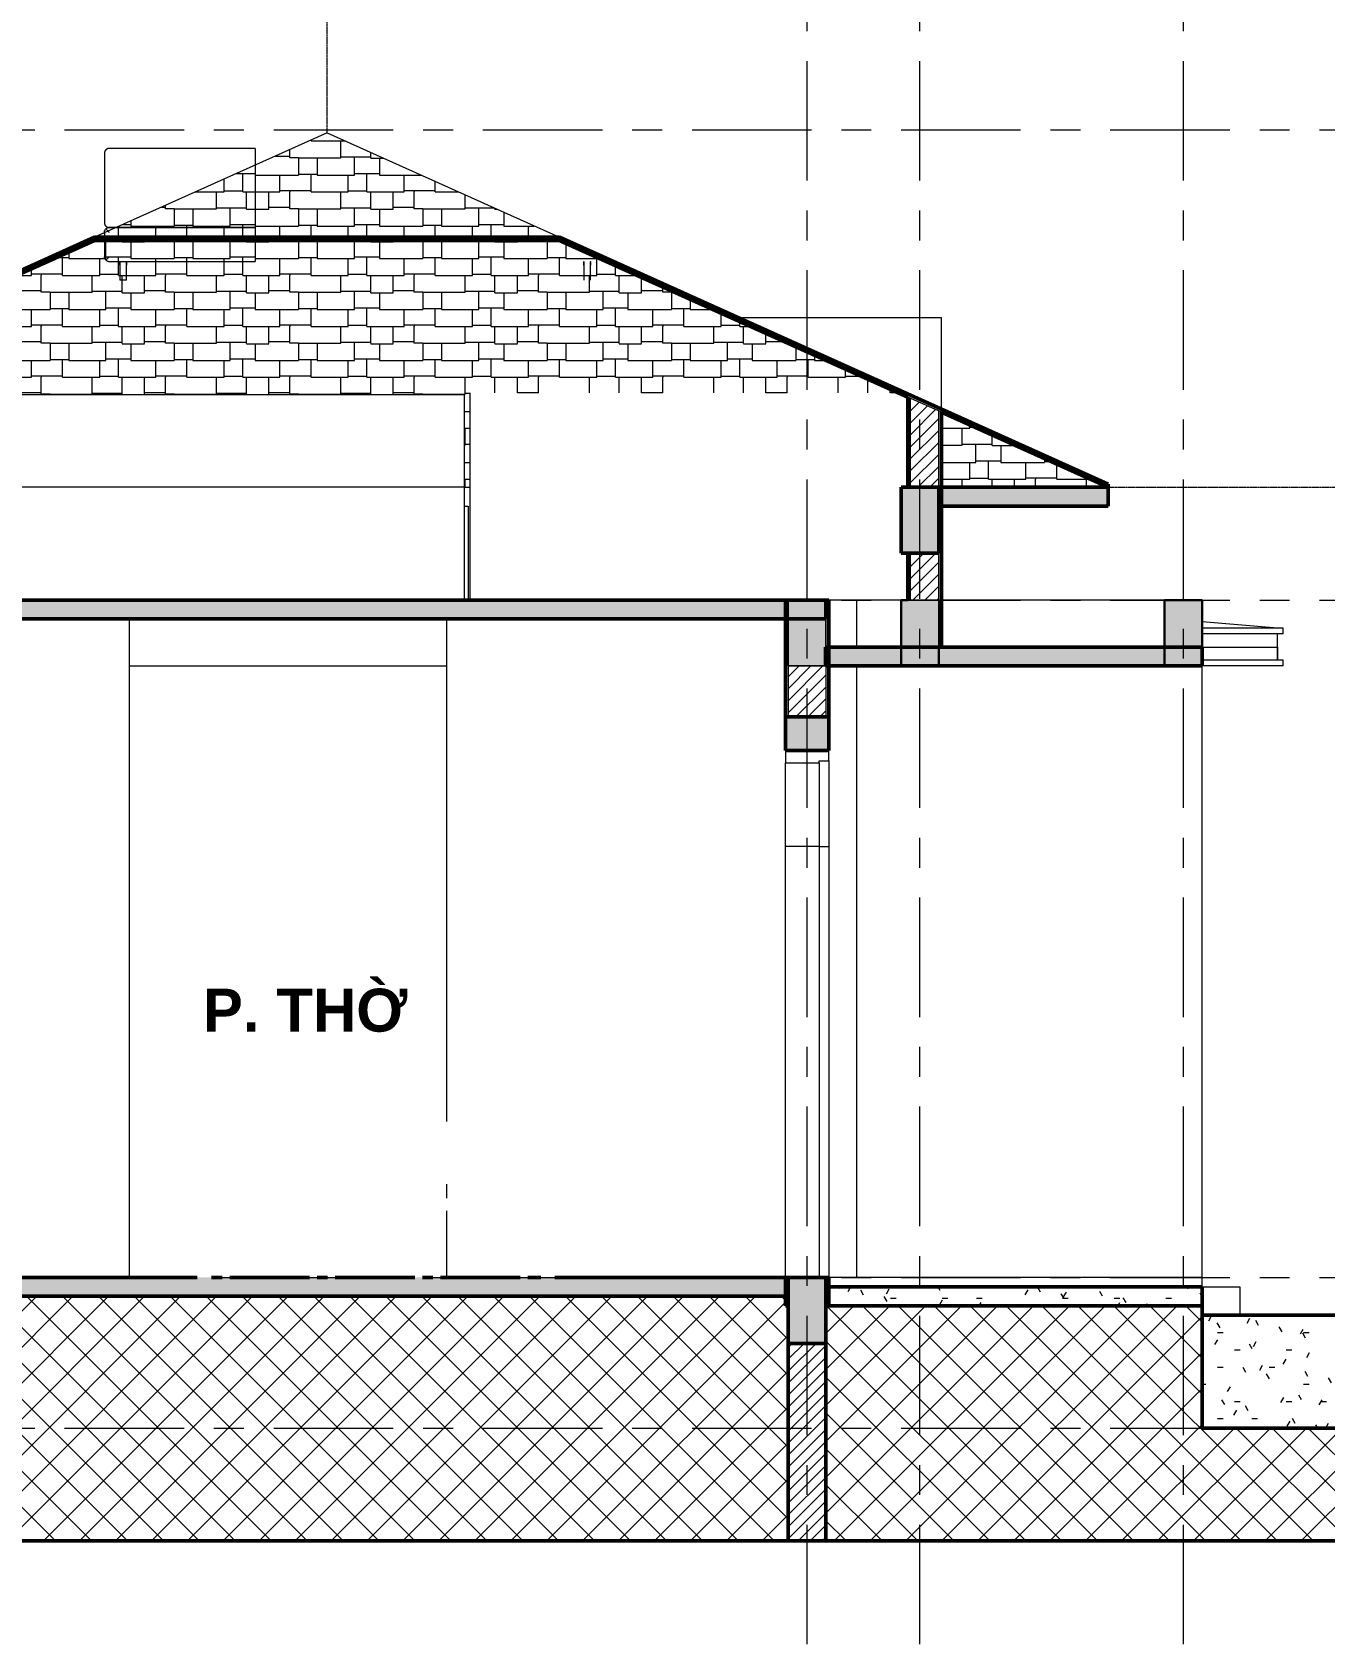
# Model space of a CAD drawing. Header units: millimetres. Extents: x 2164007 to 2324354, y -2513385 to -2308978.
# Drawn here: x 2226487 to 2233356, y -2465301 to -2456767 of the extents above; entities that cross this region are included whole.
import ezdxf

# ---------------------------------------------------------------- set-up
doc = ezdxf.new("R2010")
doc.units = ezdxf.units.MM
doc.linetypes.add('Grid Line', pattern=[22.225, 12.7, -3.175, 3.175, -3.175])
doc.linetypes.add('IMPORT-ACAD_ISO10W100 _2_', pattern=[6, 4, -1, 0, -1])
for name, color, linetype, lineweight in [('A-AREA-IDEN', 2, 'Continuous', 9), ('A-DETL', 8, 'Continuous', 9), ('A-DETL-GENF', 8, 'Continuous', 9), ('A-DETL-WIDE', 214, 'Continuous', 50), ('A-DOOR', 8, 'Continuous', 13), ('A-FLOR', 8, 'Continuous', 13), ('A-FLOR-PATT', 8, 'Continuous', 13), ('A-ROOF', 8, 'Continuous', 13), ('A-ROOF-PATT', 8, 'Continuous', 13), ('A-WALL', 113, 'Continuous', 20), ('A-WALL-PATT', 8, 'Continuous', 50), ('I-FURN', 8, 'Continuous', 9), ('S-BEAM', 8, 'Continuous', 9), ('S-GRID', 8, 'Continuous', 9)]:
    doc.layers.add(name, color=color, linetype=linetype, lineweight=lineweight)
doc.styles.add('Arial_B_1', font='arialbd.ttf', dxfattribs={"height": 253.68905})
pattern_1 = [(45, (2224097.583, -2460935.895), (-31.8198, 31.8198), [])]
pattern_2 = [(0, (2224097.58, -2460935.895), (365.76, 91.44), [30.175, -244.145, 30.175, -244.145, -1463.04]), (0, (2224097.58, -2460935.895), (365.76, 91.44), [-548.64, 30.175, -518.465, 30.175, -244.145, -640.08]), (0, (2224097.58, -2460935.895), (365.76, 91.44), [-1371.6, 30.175, -152.705, 30.175, -427.025]), (120, (2224234.74, -2460890.175), (-262.06936, 271.03745), [30.175, -244.145, 30.175, -1707.185]), (120, (2224234.74, -2460890.175), (-262.06936, 271.03745), [-304.495, -244.145, 30.175, -518.465, -914.4]), (120, (2224234.74, -2460890.175), (-262.06936, 271.03745), [-1097.28, 30.175, -244.145, 30.175, -609.905]), (120, (2224234.74, -2460890.175), (-262.06936, 271.03745), [-1401.775, -152.705, 30.175, -427.025]), (240, (2224280.46, -2460707.295), (-103.69064, -362.47745), [30.175, -244.145, 30.175, -1707.185]), (240, (2224280.46, -2460707.295), (-103.69064, -362.47745), [-304.495, -244.145, 30.175, -518.465, -914.4]), (240, (2224280.46, -2460707.295), (-103.69064, -362.47745), [-1097.28, 30.175, -244.145, 30.175, -609.905]), (240, (2224280.46, -2460707.295), (-103.69064, -362.47745), [-1401.775, -152.705, 30.175, -427.025])]

# ---------------------------------------------------------------- blocks, each defined once
blk = doc.blocks.new('2 - Sofa 2 cho-380035-MC 1-1')
at = {"layer": 'I-FURN'}
for p, q in [((4251.9, 5974.8), (4251.9, 5605.5)), ((5051.9, 6000), (4277.2, 6000)), ((5051.9, 6000), (5051.9, 5974.8)), ((5051.9, 5974.8), (5051.9, 5605.5)), ((4251.9, 5554.6), (4251.9, 5424.9)), ((5051.9, 5579.6), (4276.9, 5579.6)), ((4277.8, 5579.6), (5051.9, 5579.6)), ((5051.9, 5605.5), (5051.9, 5579.6)), ((5051.9, 5579.6), (5051.9, 5554.6)), ((5051.9, 5554.6), (5051.9, 5424.9)), ((4276.9, 5399.9), (5051.9, 5399.9)), ((4334.5, 5380.5), (4334.5, 5300)), ((4369.4, 5300), (4369.4, 5380.5)), ((5051.9, 5424.9), (5051.9, 5399.9)), ((4336.1, 5300), (4334.5, 5300)), ((4367.8, 5300), (4336.1, 5300)), ((4369.4, 5300), (4367.8, 5300))]:
    blk.add_line(p, q, dxfattribs=at)
at = {"layer": 'I-FURN', "flags": 128}
for points in [[(4334.5, 5398.3), (4334.5, 5398.4), (4334.5, 5398.5), (4334.5, 5398.5), (4334.5, 5398.6), (4334.5, 5398.7), (4334.5, 5398.7), (4334.5, 5398.8), (4334.6, 5398.8), (4334.6, 5398.9), (4334.6, 5399), (4334.6, 5399), (4334.7, 5399.1), (4334.7, 5399.1), (4334.7, 5399.2), (4334.8, 5399.2), (4334.8, 5399.3), (4334.8, 5399.3), (4334.9, 5399.4), (4334.9, 5399.4), (4335, 5399.5), (4335, 5399.5), (4335.1, 5399.6), (4335.1, 5399.6), (4335.2, 5399.6), (4335.2, 5399.7), (4335.3, 5399.7), (4335.3, 5399.7), (4335.4, 5399.8), (4335.4, 5399.8), (4335.5, 5399.8), (4335.6, 5399.9), (4335.6, 5399.9), (4335.7, 5399.9), (4335.7, 5399.9), (4335.8, 5399.9), (4335.9, 5399.9), (4335.9, 5399.9), (4336, 5399.9)], [(4334.5, 5398.3), (4334.5, 5398.3), (4334.5, 5398.3), (4334.5, 5398.2), (4334.5, 5398.1), (4334.5, 5398), (4334.5, 5397.8), (4334.5, 5397.7), (4334.5, 5397.4), (4334.5, 5397.2), (4334.5, 5396.9), (4334.5, 5396.7), (4334.5, 5396.3), (4334.5, 5396), (4334.5, 5395.6), (4334.5, 5395.2), (4334.5, 5394.8), (4334.5, 5394.4), (4334.5, 5393.9), (4334.5, 5393.5), (4334.5, 5393), (4334.5, 5392.4), (4334.5, 5391.9), (4334.5, 5391.3), (4334.5, 5390.8), (4334.5, 5390.2), (4334.5, 5389.6), (4334.5, 5388.9), (4334.5, 5388.3), (4334.5, 5387.7), (4334.5, 5387), (4334.5, 5386.3), (4334.5, 5385.7), (4334.5, 5385), (4334.5, 5384.3), (4334.5, 5383.6), (4334.5, 5382.9), (4334.5, 5382.2), (4334.5, 5381.5), (4334.5, 5380.7), (4334.5, 5380.5)], [(4334.5, 5380.5), (4334.5, 5381.3), (4334.5, 5382), (4334.5, 5382.7), (4334.5, 5383.4), (4334.5, 5384.1), (4334.5, 5384.8), (4334.5, 5385.5), (4334.5, 5386.1), (4334.5, 5386.8), (4334.5, 5387.5), (4334.5, 5388.1), (4334.5, 5388.8), (4334.5, 5389.4), (4334.5, 5390), (4334.5, 5390.6), (4334.5, 5391.2), (4334.5, 5391.7), (4334.5, 5392.3), (4334.5, 5392.8), (4334.5, 5393.3), (4334.5, 5393.8), (4334.5, 5394.3), (4334.5, 5394.7), (4334.5, 5395.1), (4334.5, 5395.5), (4334.5, 5395.9), (4334.5, 5396.2), (4334.5, 5396.6), (4334.5, 5396.9), (4334.5, 5397.1), (4334.5, 5397.4), (4334.5, 5397.6), (4334.5, 5397.8), (4334.5, 5398), (4334.5, 5398.1), (4334.5, 5398.2), (4334.5, 5398.3), (4334.5, 5398.3), (4334.5, 5398.3)], [(4367.9, 5399.9), (4367.9, 5399.9), (4368, 5399.9), (4368.1, 5399.9), (4368.1, 5399.9), (4368.2, 5399.9), (4368.3, 5399.9), (4368.3, 5399.9), (4368.4, 5399.8), (4368.4, 5399.8), (4368.5, 5399.8), (4368.6, 5399.8), (4368.6, 5399.7), (4368.7, 5399.7), (4368.7, 5399.7), (4368.8, 5399.6), (4368.8, 5399.6), (4368.9, 5399.5), (4368.9, 5399.5), (4369, 5399.5), (4369, 5399.4), (4369, 5399.4), (4369.1, 5399.3), (4369.1, 5399.3), (4369.2, 5399.2), (4369.2, 5399.2), (4369.2, 5399.1), (4369.2, 5399), (4369.3, 5399), (4369.3, 5398.9), (4369.3, 5398.9), (4369.3, 5398.8), (4369.4, 5398.7), (4369.4, 5398.7), (4369.4, 5398.6), (4369.4, 5398.6), (4369.4, 5398.5), (4369.4, 5398.4), (4369.4, 5398.4), (4369.4, 5398.3)], [(4369.4, 5380.5), (4369.4, 5381.3), (4369.4, 5382), (4369.4, 5382.7), (4369.4, 5383.4), (4369.4, 5384.1), (4369.4, 5384.8), (4369.4, 5385.5), (4369.4, 5386.1), (4369.4, 5386.8), (4369.4, 5387.5), (4369.4, 5388.1), (4369.4, 5388.8), (4369.4, 5389.4), (4369.4, 5390), (4369.4, 5390.6), (4369.4, 5391.2), (4369.4, 5391.7), (4369.4, 5392.3), (4369.4, 5392.8), (4369.4, 5393.3), (4369.4, 5393.8), (4369.4, 5394.3), (4369.4, 5394.7), (4369.4, 5395.1), (4369.4, 5395.5), (4369.4, 5395.9), (4369.4, 5396.2), (4369.4, 5396.6), (4369.4, 5396.9), (4369.4, 5397.1), (4369.4, 5397.4), (4369.4, 5397.6), (4369.4, 5397.8), (4369.4, 5398), (4369.4, 5398.1), (4369.4, 5398.2), (4369.4, 5398.3), (4369.4, 5398.3), (4369.4, 5398.3)], [(4369.4, 5398.3), (4369.4, 5398.3), (4369.4, 5398.3), (4369.4, 5398.2), (4369.4, 5398.1), (4369.4, 5398), (4369.4, 5397.8), (4369.4, 5397.7), (4369.4, 5397.4), (4369.4, 5397.2), (4369.4, 5396.9), (4369.4, 5396.7), (4369.4, 5396.3), (4369.4, 5396), (4369.4, 5395.6), (4369.4, 5395.2), (4369.4, 5394.8), (4369.4, 5394.4), (4369.4, 5393.9), (4369.4, 5393.5), (4369.4, 5393), (4369.4, 5392.4), (4369.4, 5391.9), (4369.4, 5391.3), (4369.4, 5390.8), (4369.4, 5390.2), (4369.4, 5389.6), (4369.4, 5388.9), (4369.4, 5388.3), (4369.4, 5387.7), (4369.4, 5387), (4369.4, 5386.3), (4369.4, 5385.7), (4369.4, 5385), (4369.4, 5384.3), (4369.4, 5383.6), (4369.4, 5382.9), (4369.4, 5382.2), (4369.4, 5381.5), (4369.4, 5380.7), (4369.4, 5380.5)]]:
    blk.add_lwpolyline(points, dxfattribs=at)
at = {"layer": 'I-FURN'}
for points, knots in [([(4277.2, 6000), (4274.9, 6000), (4271.7, 5999.6), (4267.5, 5998.1), (4265, 5996.9), (4263.2, 5995.8), (4261.4, 5994.5), (4259.7, 5993), (4258.2, 5991.4), (4256.8, 5989.7), (4255.3, 5987.4), (4253.8, 5984.4), (4252.4, 5980.3), (4252, 5977), (4251.9, 5974.8)], [0, 0, 0, 0, 0.166667, 0.25, 0.333333, 0.375, 0.416667, 0.5, 0.541667, 0.583333, 0.666667, 0.75, 0.833333, 1, 1, 1, 1]), ([(4252.7, 5980.7), (4252.6, 5980.6), (4252.2, 5978.6), (4251.9, 5976.6), (4251.9, 5974.8)], [0.6829419, 0.6829419, 0.6829419, 0.6829419, 0.7, 1, 1, 1, 1]), ([(4255, 5986.9), (4254.9, 5986.6), (4254.2, 5985.3), (4253.6, 5983.8), (4253.2, 5982.6), (4253.1, 5982.2)], [0.3434222, 0.3434222, 0.3434222, 0.3434222, 0.4, 0.55, 0.6, 0.6, 0.6, 0.6]), ([(4259.3, 5992.6), (4258.3, 5991.6), (4257, 5990), (4256, 5988.4), (4255.7, 5987.9)], [0, 0, 0, 0, 0.2, 0.2833781, 0.2833781, 0.2833781, 0.2833781]), ([(4264, 5996.3), (4263.5, 5996), (4261.9, 5994.9), (4260.4, 5993.6), (4259.3, 5992.6)], [0.7166219, 0.7166219, 0.7166219, 0.7166219, 0.8, 1, 1, 1, 1]), ([(4269.7, 5998.9), (4268.5, 5998.5), (4266.9, 5997.8), (4265.4, 5997.1), (4265, 5996.9)], [0.4, 0.4, 0.4, 0.4, 0.6, 0.6565778, 0.6565778, 0.6565778, 0.6565778]), ([(4277.2, 6000), (4275.9, 6000), (4273.9, 5999.9), (4272, 5999.5), (4271.2, 5999.3)], [0, 0, 0, 0, 0.2, 0.3170581, 0.3170581, 0.3170581, 0.3170581]), ([(4251.9, 5605.5), (4252, 5603.2), (4252.4, 5599.8), (4253.8, 5595.6), (4255.3, 5592.5), (4256.9, 5590.2), (4258.4, 5588.4), (4259.9, 5586.8), (4262, 5584.9), (4264.4, 5583.3), (4266.3, 5582.3), (4268.4, 5581.3), (4272.2, 5580.1), (4275.5, 5579.6), (4277.8, 5579.6)], [0, 0, 0, 0, 0.166667, 0.25, 0.333333, 0.416667, 0.458333, 0.5, 0.583333, 0.666667, 0.708333, 0.75, 0.833333, 1, 1, 1, 1]), ([(4251.9, 5605.5), (4251.9, 5604.2), (4252.1, 5602.1), (4252.5, 5600.1), (4252.7, 5599.4)], [0, 0, 0, 0, 0.2, 0.3171408, 0.3171408, 0.3171408, 0.3171408]), ([(4253.1, 5597.8), (4253.5, 5596.5), (4254.2, 5595), (4254.9, 5593.4), (4255.1, 5593)], [0.4, 0.4, 0.4, 0.4, 0.6, 0.6566256, 0.6566256, 0.6566256, 0.6566256]), ([(4255.7, 5592), (4256.1, 5591.5), (4257.1, 5589.8), (4258.5, 5588.2), (4259.5, 5587.2)], [0.7166868, 0.7166868, 0.7166868, 0.7166868, 0.8, 1, 1, 1, 1]), ([(4259.3, 5572.3), (4260.3, 5571.3), (4262.4, 5569.1), (4265.6, 5565.9), (4268.2, 5563.4), (4270, 5561.6), (4272.7, 5558.8), (4275.1, 5556.5), (4276.9, 5554.6)], [0, 0, 0, 0, 0.2, 0.4, 0.55, 0.625, 0.7, 1, 1, 1, 1]), ([(4259.5, 5587.2), (4260.6, 5586.1), (4262.1, 5584.8), (4263.8, 5583.7), (4264.3, 5583.4)], [0, 0, 0, 0, 0.2, 0.2833132, 0.2833132, 0.2833132, 0.2833132]), ([(4265.4, 5582.8), (4265.7, 5582.6), (4267, 5582), (4268.6, 5581.3), (4269.8, 5580.9), (4270.1, 5580.8)], [0.3433744, 0.3433744, 0.3433744, 0.3433744, 0.4, 0.55, 0.6, 0.6, 0.6, 0.6]), ([(4271.7, 5580.3), (4271.8, 5580.3), (4273.8, 5579.8), (4275.9, 5579.6), (4277.8, 5579.6)], [0.6828592, 0.6828592, 0.6828592, 0.6828592, 0.7, 1, 1, 1, 1]), ([(4259.3, 5407.3), (4260.3, 5406.2), (4262.4, 5404.4), (4265.6, 5402.6), (4268.2, 5401.5), (4270, 5400.9), (4272.7, 5400.2), (4275.1, 5399.9), (4276.9, 5399.9)], [0, 0, 0, 0, 0.2, 0.4, 0.55, 0.625, 0.7, 1, 1, 1, 1])]:
    blk.add_open_spline(points, degree=3, knots=knots, dxfattribs=at)
for points in [[(4251.9, 5554.6), (4251.9, 5556.3), (4252.3, 5559.5), (4253.7, 5564.2), (4256, 5568.6), (4258.1, 5571.1), (4259.3, 5572.3)], [(4276.9, 5579.6), (4275.7, 5579.6), (4273.2, 5579.4), (4269.5, 5578.6), (4265.9, 5577.2), (4262.4, 5575.1), (4260.3, 5573.3), (4259.3, 5572.3)], [(4259.3, 5407.3), (4257.7, 5408.8), (4255, 5412.3), (4252.5, 5418.4), (4251.9, 5422.8), (4251.9, 5424.9)], [(4276.9, 5424.9), (4275.7, 5423.7), (4273.2, 5421.2), (4269.5, 5417.5), (4265.9, 5413.9), (4262.4, 5410.4), (4260.3, 5408.3), (4259.3, 5407.3)]]:
    blk.add_open_spline(points, degree=3, dxfattribs=at)
blk = doc.blocks.new('4 - Sofa 2 cho-389009-MC 1-1')
at = {"layer": 'I-FURN'}
for p, q in [((6799.5, 5380.5), (6799.5, 5300)), ((6834.4, 5300), (6834.4, 5380.5))]:
    blk.add_line(p, q, dxfattribs=at)
at = {"layer": 'I-FURN', "flags": 128}
for points in [[(6799.5, 5398.3), (6799.5, 5398.4), (6799.5, 5398.5), (6799.5, 5398.5), (6799.5, 5398.6), (6799.5, 5398.7), (6799.5, 5398.7), (6799.5, 5398.8), (6799.6, 5398.8), (6799.6, 5398.9), (6799.6, 5399), (6799.6, 5399), (6799.7, 5399.1), (6799.7, 5399.1), (6799.7, 5399.2), (6799.8, 5399.2), (6799.8, 5399.3), (6799.8, 5399.3), (6799.9, 5399.4), (6799.9, 5399.4), (6800, 5399.5), (6800, 5399.5), (6800.1, 5399.6), (6800.1, 5399.6), (6800.2, 5399.6), (6800.2, 5399.7), (6800.3, 5399.7), (6800.3, 5399.7), (6800.4, 5399.8), (6800.4, 5399.8), (6800.5, 5399.8), (6800.6, 5399.9), (6800.6, 5399.9), (6800.7, 5399.9), (6800.7, 5399.9), (6800.8, 5399.9), (6800.9, 5399.9), (6800.9, 5399.9), (6801, 5399.9)], [(6799.5, 5380.5), (6799.5, 5381.3), (6799.5, 5382), (6799.5, 5382.7), (6799.5, 5383.4), (6799.5, 5384.1), (6799.5, 5384.8), (6799.5, 5385.5), (6799.5, 5386.1), (6799.5, 5386.8), (6799.5, 5387.5), (6799.5, 5388.1), (6799.5, 5388.8), (6799.5, 5389.4), (6799.5, 5390), (6799.5, 5390.6), (6799.5, 5391.2), (6799.5, 5391.7), (6799.5, 5392.3), (6799.5, 5392.8), (6799.5, 5393.3), (6799.5, 5393.8), (6799.5, 5394.3), (6799.5, 5394.7), (6799.5, 5395.1), (6799.5, 5395.5), (6799.5, 5395.9), (6799.5, 5396.2), (6799.5, 5396.6), (6799.5, 5396.9), (6799.5, 5397.1), (6799.5, 5397.4), (6799.5, 5397.6), (6799.5, 5397.8), (6799.5, 5398), (6799.5, 5398.1), (6799.5, 5398.2), (6799.5, 5398.3), (6799.5, 5398.3), (6799.5, 5398.3)], [(6799.5, 5398.3), (6799.5, 5398.3), (6799.5, 5398.3), (6799.5, 5398.2), (6799.5, 5398.1), (6799.5, 5398), (6799.5, 5397.8), (6799.5, 5397.7), (6799.5, 5397.4), (6799.5, 5397.2), (6799.5, 5396.9), (6799.5, 5396.7), (6799.5, 5396.3), (6799.5, 5396), (6799.5, 5395.6), (6799.5, 5395.2), (6799.5, 5394.8), (6799.5, 5394.4), (6799.5, 5393.9), (6799.5, 5393.5), (6799.5, 5393), (6799.5, 5392.4), (6799.5, 5391.9), (6799.5, 5391.3), (6799.5, 5390.8), (6799.5, 5390.2), (6799.5, 5389.6), (6799.5, 5388.9), (6799.5, 5388.3), (6799.5, 5387.7), (6799.5, 5387), (6799.5, 5386.3), (6799.5, 5385.7), (6799.5, 5385), (6799.5, 5384.3), (6799.5, 5383.6), (6799.5, 5382.9), (6799.5, 5382.2), (6799.5, 5381.5), (6799.5, 5380.7), (6799.5, 5380.5)], [(6832.9, 5399.9), (6832.9, 5399.9), (6833, 5399.9), (6833.1, 5399.9), (6833.1, 5399.9), (6833.2, 5399.9), (6833.3, 5399.9), (6833.3, 5399.9), (6833.4, 5399.8), (6833.4, 5399.8), (6833.5, 5399.8), (6833.6, 5399.8), (6833.6, 5399.7), (6833.7, 5399.7), (6833.7, 5399.7), (6833.8, 5399.6), (6833.8, 5399.6), (6833.9, 5399.5), (6833.9, 5399.5), (6834, 5399.5), (6834, 5399.4), (6834, 5399.4), (6834.1, 5399.3), (6834.1, 5399.3), (6834.2, 5399.2), (6834.2, 5399.2), (6834.2, 5399.1), (6834.2, 5399), (6834.3, 5399), (6834.3, 5398.9), (6834.3, 5398.9), (6834.3, 5398.8), (6834.4, 5398.7), (6834.4, 5398.7), (6834.4, 5398.6), (6834.4, 5398.6), (6834.4, 5398.5), (6834.4, 5398.4), (6834.4, 5398.4), (6834.4, 5398.3)], [(6834.4, 5398.3), (6834.4, 5398.3), (6834.4, 5398.3), (6834.4, 5398.2), (6834.4, 5398.1), (6834.4, 5398), (6834.4, 5397.8), (6834.4, 5397.7), (6834.4, 5397.4), (6834.4, 5397.2), (6834.4, 5396.9), (6834.4, 5396.7), (6834.4, 5396.3), (6834.4, 5396), (6834.4, 5395.6), (6834.4, 5395.2), (6834.4, 5394.8), (6834.4, 5394.4), (6834.4, 5393.9), (6834.4, 5393.5), (6834.4, 5393), (6834.4, 5392.4), (6834.4, 5391.9), (6834.4, 5391.3), (6834.4, 5390.8), (6834.4, 5390.2), (6834.4, 5389.6), (6834.4, 5388.9), (6834.4, 5388.3), (6834.4, 5387.7), (6834.4, 5387), (6834.4, 5386.3), (6834.4, 5385.7), (6834.4, 5385), (6834.4, 5384.3), (6834.4, 5383.6), (6834.4, 5382.9), (6834.4, 5382.2), (6834.4, 5381.5), (6834.4, 5380.7), (6834.4, 5380.5)], [(6834.4, 5380.5), (6834.4, 5381.3), (6834.4, 5382), (6834.4, 5382.7), (6834.4, 5383.4), (6834.4, 5384.1), (6834.4, 5384.8), (6834.4, 5385.5), (6834.4, 5386.1), (6834.4, 5386.8), (6834.4, 5387.5), (6834.4, 5388.1), (6834.4, 5388.8), (6834.4, 5389.4), (6834.4, 5390), (6834.4, 5390.6), (6834.4, 5391.2), (6834.4, 5391.7), (6834.4, 5392.3), (6834.4, 5392.8), (6834.4, 5393.3), (6834.4, 5393.8), (6834.4, 5394.3), (6834.4, 5394.7), (6834.4, 5395.1), (6834.4, 5395.5), (6834.4, 5395.9), (6834.4, 5396.2), (6834.4, 5396.6), (6834.4, 5396.9), (6834.4, 5397.1), (6834.4, 5397.4), (6834.4, 5397.6), (6834.4, 5397.8), (6834.4, 5398), (6834.4, 5398.1), (6834.4, 5398.2), (6834.4, 5398.3), (6834.4, 5398.3), (6834.4, 5398.3)]]:
    blk.add_lwpolyline(points, dxfattribs=at)
blk = doc.blocks.new('D2680x2800 XINFA 65 CHUAN - D4-1095533-mc 1-1')
at = {"layer": 'A-DOOR'}
for p, q in [((7870.1, 2800), (7870.1, 2735)), ((7870.1, 2735), (8050.1, 2735)), ((7870.1, 2290), (7870.1, 2735)), ((8050.1, 2735), (8050.1, 2745)), ((8050.1, 2745), (8100.1, 2745)), ((8050.1, 2735), (8050.1, 2290)), ((8100.1, 2745), (8100.1, 2800)), ((8100.1, 2745), (8100.1, 2290)), ((8050.1, 2290), (7870.1, 2290)), ((7870.1, 0), (7870.1, 2290)), ((8050.1, 2290), (8100.1, 2290)), ((8050.1, 2290), (8050.1, 0)), ((8100.1, 2290), (8100.1, 0))]:
    blk.add_line(p, q, dxfattribs=at)
blk = doc.blocks.new('Floors 3 - Floors 3-1078498-mc 1-1')
at = {"layer": 'A-FLOR'}
blk.add_line((10485.1, 3280), (10485.1, 3420), dxfattribs=at)
blk = doc.blocks.new('Floors 4 - Floors 4-1083886-mc 1-1')
at = {"layer": 'A-FLOR'}
blk.add_line((10485.1, 3450), (10085.1, 3483.6), dxfattribs=at)
blk = doc.blocks.new('Floors 6 - Floors 3-1090177-mc 1-1')
at = {"layer": 'A-FLOR'}
for p, q in [((10515.1, 3450), (10085.1, 3450)), ((10515.1, 3420), (10085.1, 3420)), ((10515.1, 3420), (10515.1, 3450)), ((10515.1, 3280), (10085.1, 3280)), ((10515.1, 3250), (10085.1, 3250)), ((10515.1, 3250), (10515.1, 3280))]:
    blk.add_line(p, q, dxfattribs=at)

msp = doc.modelspace()

# ---------------------------------------------------------------- hatches: boundary and pattern name
at = {"layer": 'A-DETL-GENF'}
for points in [[(2231104.1, -2459535.9), (2231304.1, -2459535.9), (2231304.1, -2459185.9), (2231104.1, -2459185.9)], [(2230489.1, -2460585.9), (2230719.1, -2460585.9), (2230719.1, -2460407), (2230489.1, -2460407)], [(2230504.1, -2463735.9), (2230704.1, -2463735.9), (2230704.1, -2463385.9), (2230504.1, -2463385.9)]]:
    msp.add_hatch(color=7, dxfattribs=at).paths.add_polyline_path(points, flags=0)
h = msp.add_hatch(dxfattribs=at)
h.set_pattern_fill('FP_12', style=0, pattern_type=2)
h.set_pattern_definition([(45, (2224097.58, -2460935.9), (-95.4594, 95.4594), []), (135, (2224097.58, -2460935.9), (-95.4594, -95.4594), [])])
h.paths.add_polyline_path([(2237489.1, -2464785.9), (2237489.1, -2464185.9), (2232704.1, -2464185.9), (2232704.1, -2463535.9), (2230704.1, -2463535.9), (2230704.1, -2464785.9), (2233703.6, -2464785.9)], flags=0)
h.paths.add_polyline_path([(2230440.1, -2464785.9), (2230504.1, -2464785.9), (2230504.1, -2463535.9), (2230489.1, -2463535.9), (2230489.1, -2463485.9), (2225019.1, -2463485.9), (2225019.1, -2464185.9), (2225004.1, -2464186.4), (2225004.1, -2464785.9), (2228808.3, -2464785.9)], flags=0)
h.paths.add_polyline_path([(2224804.1, -2464785.9), (2224804.1, -2464185.9), (2220504.1, -2464185.9), (2220504.1, -2464785.9), (2223912.9, -2464785.9)], flags=0)
h.paths.add_polyline_path([(2220304.1, -2464785.9), (2220304.1, -2463485.9), (2218979.1, -2463485.9), (2218979.1, -2463735.9), (2218779.1, -2463735.9), (2218779.1, -2463485.9), (2214519.1, -2463485.9), (2214519.1, -2464185.9), (2214504.1, -2464185.9), (2214504.1, -2464785.9), (2219017.5, -2464785.9)], flags=0)
h.paths.add_polyline_path([(2214304.1, -2464785.9), (2214304.1, -2464185.9), (2208704.1, -2464185.9), (2208704.1, -2464785.9), (2214122.2, -2464785.9)], flags=0)
h = msp.add_hatch(dxfattribs=at)
h.set_pattern_fill('FP_1', style=0, pattern_type=2)
h.set_pattern_definition(pattern_1)
h.paths.add_polyline_path([(2230704.1, -2464785.9), (2230704.1, -2463735.9), (2230504.1, -2463735.9), (2230504.1, -2464785.9)], flags=0)
at = {"layer": 'A-FLOR-PATT', "lineweight": 13}
h = msp.add_hatch(color=256, dxfattribs=at)
h.paths.add_polyline_path([(2223904.1, -2459285.9), (2224804.1, -2459285.9), (2224804.1, -2459185.9), (2223904.1, -2459185.9)], flags=0)
h.paths.add_polyline_path([(2232071.8, -2459285.9), (2232204.1, -2459285.9), (2232204.1, -2459185.9), (2231304.1, -2459185.9), (2231304.1, -2459285.9)], flags=0)
h = msp.add_hatch(color=256, dxfattribs=at)
h.paths.add_polyline_path([(2220241.4, -2459885.9), (2220504.1, -2459885.9), (2220504.1, -2459785.9), (2214304.1, -2459785.9), (2214304.1, -2459885.9), (2219833.4, -2459885.9)], flags=0)
h.paths.add_polyline_path([(2230704.1, -2459885.9), (2230704.1, -2459785.9), (2224804.1, -2459785.9), (2224804.1, -2459885.9), (2230440.1, -2459885.9)], flags=0)
h = msp.add_hatch(color=256, dxfattribs=at)
h.paths.add_polyline_path([(2230701.5, -2460135.9), (2232704.1, -2460135.9), (2232704.1, -2460035.9), (2230701.5, -2460035.9)], flags=0)
h.paths.add_polyline_path([(2214122.2, -2460135.9), (2214304.1, -2460135.9), (2214304.1, -2460035.9), (2213704.1, -2460035.9), (2213704.1, -2460135.9)], flags=0)
at = {"layer": 'A-FLOR-PATT', "lineweight": 9}
h = msp.add_hatch(dxfattribs=at)
h.set_pattern_fill('FP_5', color=256, style=0, pattern_type=2)
h.set_pattern_definition(pattern_2)
h.paths.add_polyline_path([(2226360.6, -2463485.9), (2230504.1, -2463485.9), (2230504.1, -2463385.9), (2225004.1, -2463385.9), (2225004.1, -2463485.9), (2225544.7, -2463485.9)], flags=0)
h.paths.add_polyline_path([(2214504.1, -2463485.9), (2218779.1, -2463485.9), (2218779.1, -2463385.9), (2214504.1, -2463385.9), (2214504.1, -2463484.2)], flags=0)
h.paths.add_polyline_path([(2218979.1, -2463485.9), (2220304.1, -2463485.9), (2220304.1, -2463385.9), (2218979.1, -2463385.9), (2218979.1, -2463409.6)], flags=0)
h = msp.add_hatch(dxfattribs=at)
h.set_pattern_fill('FP_5', color=256, style=0, pattern_type=2)
h.set_pattern_definition(pattern_2)
h.paths.add_polyline_path([(2232704.1, -2463535.9), (2232704.1, -2463435.9), (2230719.1, -2463435.9), (2230719.1, -2463535.9), (2232071.8, -2463535.9)], flags=0)
h = msp.add_hatch(dxfattribs=at)
h.set_pattern_fill('FP_5', color=256, style=0, pattern_type=2)
h.set_pattern_definition(pattern_2)
h.paths.add_polyline_path([(2235104.1, -2464185.9), (2235104.1, -2463585.9), (2232704.1, -2463585.9), (2232704.1, -2464185.9), (2233703.6, -2464185.9)], flags=0)
at = {"layer": 'A-ROOF-PATT', "lineweight": 9}
h = msp.add_hatch(dxfattribs=at)
h.set_pattern_fill('FP_11', color=256, style=0, pattern_type=2)
h.set_pattern_definition([(0, (2222618.96, -2458692.93), (660.4, 271.005), [66.04, -594.36]), (0, (2222685, -2458701.06), (660.4, 271.005), [198.12, -462.28]), (0, (2222883.12, -2458695.64), (660.4, 271.005), [99.06, -561.34]), (0, (2222982.18, -2458701.06), (660.4, 271.005), [198.12, -462.28]), (0, (2223180.3, -2458692.93), (660.4, 271.005), [99.06, -561.34]), (0, (2222718.02, -2458611.63), (660.4, 271.005), [198.12, -462.28]), (0, (2222618.96, -2458606.2), (660.4, 271.005), [99.06, -561.34]), (0, (2222916.14, -2458603.5), (660.4, 271.005), [132.08, -528.32]), (0, (2223048.22, -2458611.63), (660.4, 271.005), [231.14, -429.26]), (0, (2222618.96, -2458519.48), (660.4, 271.005), [224.536, -435.864]), (0, (2222843.5, -2458514.06), (660.4, 271.005), [158.496, -501.904]), (0, (2223002, -2458522.2), (660.4, 271.005), [118.872, -541.528]), (0, (2223120.86, -2458511.35), (660.4, 271.005), [112.268, -548.132]), (180, (2223279.36, -2458519.48), (-660.4, -271.005), [46.228, -614.172]), (90, (2222685, -2458701.06), (-660.4, 271.005), [94.852, -176.153]), (90, (2222883.1, -2458701.06), (-660.4, 271.005), [89.432, -181.573]), (90, (2222982.2, -2458701.06), (-660.4, 271.005), [97.562, -173.443]), (90, (2223180.3, -2458701.06), (-660.4, 271.005), [89.432, -181.573]), (90, (2222916.14, -2458611.6), (-660.4, 271.005), [97.562, -173.443]), (90, (2222843.5, -2458519.5), (-660.4, 271.005), [89.432, -181.573]), (90, (2223002, -2458522.2), (-660.4, 271.005), [92.142, -178.863]), (270, (2222618.96, -2458519.5), (660.4, -271.005), [92.142, -178.863]), (270, (2222718, -2458519.5), (660.4, -271.005), [92.142, -178.863]), (270, (2223048.2, -2458522.2), (660.4, -271.005), [89.432, -181.573]), (90, (2223233.1, -2458519.5), (-660.4, 271.005), [89.432, -181.573]), (90, (2223120.86, -2458522.2), (-660.4, 271.005), [92.142, -178.863]), (270, (2223233.1, -2458692.9), (660.4, -271.005), [8.13, -262.875])])
h.paths.add_polyline_path([(2229289.6, -2457857.9), (2228054.1, -2457301.9), (2226818.5, -2457857.9), (2227176.5, -2457857.9)], flags=0)
h = msp.add_hatch(dxfattribs=at)
h.set_pattern_fill('FP_10', color=256, style=0, pattern_type=2)
h.set_pattern_definition([(0, (2222618.96, -2455884.27), (660.4, 271.005), [66.04, -594.36]), (0, (2222685, -2455892.4), (660.4, 271.005), [198.12, -462.28]), (0, (2222883.12, -2455886.98), (660.4, 271.005), [99.06, -561.34]), (0, (2222982.18, -2455892.4), (660.4, 271.005), [198.12, -462.28]), (0, (2223180.3, -2455884.27), (660.4, 271.005), [99.06, -561.34]), (0, (2222718.02, -2455802.96), (660.4, 271.005), [198.12, -462.28]), (0, (2222618.96, -2455797.54), (660.4, 271.005), [99.06, -561.34]), (0, (2222916.14, -2455794.83), (660.4, 271.005), [132.08, -528.32]), (0, (2223048.22, -2455802.96), (660.4, 271.005), [231.14, -429.26]), (0, (2222618.96, -2455710.82), (660.4, 271.005), [224.536, -435.864]), (0, (2222843.5, -2455705.4), (660.4, 271.005), [158.496, -501.904]), (0, (2223002, -2455713.53), (660.4, 271.005), [118.872, -541.528]), (0, (2223120.86, -2455702.7), (660.4, 271.005), [112.268, -548.132]), (180, (2223279.36, -2455710.82), (-660.4, -271.005), [46.228, -614.172]), (90, (2222685, -2455892.4), (-660.4, 271.005), [94.852, -176.153]), (90, (2222883.1, -2455892.4), (-660.4, 271.005), [89.432, -181.573]), (90, (2222982.2, -2455892.4), (-660.4, 271.005), [97.562, -173.443]), (90, (2223180.3, -2455892.4), (-660.4, 271.005), [89.432, -181.573]), (90, (2222916.14, -2455802.96), (-660.4, 271.005), [97.562, -173.443]), (90, (2222843.5, -2455710.8), (-660.4, 271.005), [89.432, -181.573]), (90, (2223002, -2455713.5), (-660.4, 271.005), [92.142, -178.863]), (270, (2222618.96, -2455710.8), (660.4, -271.005), [92.142, -178.863]), (270, (2222718, -2455710.8), (660.4, -271.005), [92.142, -178.863]), (270, (2223048.2, -2455713.5), (660.4, -271.005), [89.432, -181.573]), (90, (2223233.1, -2455710.8), (-660.4, 271.005), [89.432, -181.573]), (90, (2223120.86, -2455713.5), (-660.4, 271.005), [92.142, -178.863]), (270, (2223233.1, -2455884.27), (660.4, -271.005), [8.13, -262.875])])
h.paths.add_polyline_path([(2231319.1, -2459185.9), (2232204.1, -2459185.9), (2231319.1, -2458787.6), (2231319.1, -2459169.4)], flags=0)
h.paths.add_polyline_path([(2228814.1, -2459185.9), (2228814.1, -2458684.1), (2231089.1, -2458684.1), (2229289.6, -2457874.4), (2226818.5, -2457874.4), (2225019.1, -2458684.1), (2225019.1, -2458695.4), (2228784.1, -2458695.4), (2228784.1, -2459185.9)], flags=0)
at = {"layer": 'A-WALL-PATT', "lineweight": 9}
h = msp.add_hatch(dxfattribs=at)
h.set_pattern_fill('FP_1', color=256, style=0, pattern_type=2)
h.set_pattern_definition(pattern_1)
h.paths.add_polyline_path([(2231304.1, -2459785.9), (2231304.1, -2459535.9), (2231154.1, -2459535.9), (2231154.1, -2459785.9), (2231256, -2459785.9)], flags=0)
h.paths.add_polyline_path([(2231154.1, -2459185.9), (2231304.1, -2459185.9), (2231304.1, -2458780.9), (2231154.1, -2458713.4), (2231154.1, -2458735)], flags=0)
h = msp.add_hatch(dxfattribs=at)
h.set_pattern_fill('FP_1', color=256, style=0, pattern_type=2)
h.set_pattern_definition(pattern_1)
h.paths.add_polyline_path([(2230704.1, -2460407), (2230704.1, -2460135.9), (2230504.1, -2460135.9), (2230504.1, -2460407)], flags=0)
h = msp.add_hatch(dxfattribs=at)
h.set_pattern_fill('FP_6', color=256, style=0, pattern_type=2)
h.set_pattern_definition([(45, (2224097.58, -2460935.9), (-190.794, 190.794), [])])
h.paths.add_polyline_path([(2230719.1, -2463535.9), (2230719.1, -2463385.9), (2230704.1, -2463385.9), (2230704.1, -2463535.9)], flags=0)
at = {"layer": 'S-BEAM'}
for points in [[(2230704.1, -2460135.9), (2230704.1, -2459785.9), (2230504.1, -2459785.9), (2230504.1, -2460135.9)], [(2231304.1, -2460135.9), (2231304.1, -2459785.9), (2231104.1, -2459785.9), (2231104.1, -2460135.9), (2231256, -2460135.9)], [(2232504.1, -2460135.9), (2232704.1, -2460135.9), (2232704.1, -2459785.9), (2232504.1, -2459785.9)]]:
    msp.add_hatch(color=256, dxfattribs=at).paths.add_polyline_path(points, flags=0)

# ---------------------------------------------------------------- linework, layer by layer
at = {"layer": 'A-DETL', "linetype": 'IMPORT-ACAD_ISO10W100 _2_'}
for p, q in [((2228054.1, -2457301.9), (2228054.1, -2453501.9)), ((2232204.1, -2459185.9), (2236804.1, -2459185.9))]:
    msp.add_line(p, q, dxfattribs=at)
at = {"layer": 'A-DETL-WIDE'}
for p, q in [((2231104.1, -2459185.9), (2231104.1, -2459535.9)), ((2231304.1, -2459185.9), (2231104.1, -2459185.9)), ((2231304.1, -2459535.9), (2231304.1, -2459185.9)), ((2231104.1, -2459535.9), (2231304.1, -2459535.9)), ((2230719.1, -2460407), (2230489.1, -2460407)), ((2230489.1, -2460407), (2230489.1, -2460585.9)), ((2230719.1, -2460585.9), (2230719.1, -2460407)), ((2230489.1, -2460585.9), (2230719.1, -2460585.9)), ((2230504.1, -2463385.9), (2230504.1, -2463735.9)), ((2230704.1, -2463385.9), (2230504.1, -2463385.9)), ((2230704.1, -2463735.9), (2230704.1, -2463385.9)), ((2230489.1, -2463485.9), (2225019.1, -2463485.9)), ((2230489.1, -2463535.9), (2230489.1, -2463485.9)), ((2230504.1, -2463535.9), (2230489.1, -2463535.9)), ((2232704.1, -2463535.9), (2230704.1, -2463535.9)), ((2232704.1, -2464185.9), (2232704.1, -2463535.9)), ((2230504.1, -2463735.9), (2230504.1, -2464785.9)), ((2230504.1, -2463735.9), (2230704.1, -2463735.9)), ((2230704.1, -2464785.9), (2230704.1, -2463735.9)), ((2237489.1, -2464185.9), (2232704.1, -2464185.9)), ((2225004.1, -2464785.9), (2230504.1, -2464785.9)), ((2230504.1, -2464785.9), (2230704.1, -2464785.9)), ((2230704.1, -2464785.9), (2237489.1, -2464785.9))]:
    msp.add_line(p, q, dxfattribs=at)
at = {"layer": 'A-FLOR', "lineweight": 50}
for p, q in [((2232204.1, -2459185.9), (2231304.1, -2459185.9)), ((2232204.1, -2459285.9), (2232204.1, -2459185.9)), ((2231304.1, -2459285.9), (2232204.1, -2459285.9)), ((2230704.1, -2459785.9), (2224969.1, -2459785.9)), ((2230704.1, -2459885.9), (2230704.1, -2459785.9)), ((2224804.1, -2459885.9), (2230704.1, -2459885.9)), ((2232704.1, -2460035.9), (2230701.5, -2460035.9)), ((2230701.5, -2460035.9), (2230701.5, -2460135.9)), ((2232704.1, -2460135.9), (2232704.1, -2460035.9)), ((2230701.5, -2460135.9), (2232704.1, -2460135.9)), ((2227364.1, -2463385.9), (2225004.1, -2463385.9)), ((2227496.4, -2463385.9), (2227439.1, -2463385.9)), ((2227960.7, -2463385.9), (2227536.7, -2463385.9)), ((2228056.4, -2463385.9), (2228001.4, -2463385.9)), ((2228520.7, -2463385.9), (2228096.7, -2463385.9)), ((2228616.4, -2463385.9), (2228561.4, -2463385.9)), ((2229080.7, -2463385.9), (2228656.7, -2463385.9)), ((2229189.1, -2463385.9), (2229121.4, -2463385.9)), ((2230504.1, -2463385.9), (2229264.1, -2463385.9)), ((2232704.1, -2463435.9), (2230719.1, -2463435.9)), ((2230719.1, -2463435.9), (2230719.1, -2463535.9)), ((2232704.1, -2463535.9), (2232704.1, -2463435.9)), ((2230489.1, -2463485.9), (2230504.1, -2463485.9)), ((2235104.1, -2463585.9), (2232704.1, -2463585.9))]:
    msp.add_line(p, q, dxfattribs=at)
at = {"layer": 'A-FLOR'}
for p, q in [((2228784.1, -2459285.9), (2228804.1, -2459285.9)), ((2228804.1, -2459285.9), (2228804.1, -2459785.9)), ((2232704.1, -2460035.9), (2233104.1, -2460035.9)), ((2233104.1, -2460035.9), (2233104.1, -2460105.9)), ((2232704.1, -2463435.9), (2232904.1, -2463435.9)), ((2232904.1, -2463435.9), (2232904.1, -2463585.9))]:
    msp.add_line(p, q, dxfattribs=at)
at = {"layer": 'A-ROOF'}
for p, q in [((2228054.1, -2457301.9), (2226818.5, -2457857.9)), ((2228054.1, -2457301.9), (2229289.6, -2457857.9)), ((2228784.1, -2459185.9), (2228814.1, -2459185.9))]:
    msp.add_line(p, q, dxfattribs=at)
at = {"layer": 'A-ROOF', "lineweight": 50}
for p, q in [((2226818.5, -2457857.9), (2223904.1, -2459169.4)), ((2224969.1, -2458706.6), (2226818.5, -2457874.4)), ((2229289.6, -2457857.9), (2226818.5, -2457857.9)), ((2226818.5, -2457874.4), (2229289.6, -2457874.4)), ((2232204.1, -2459169.4), (2229289.6, -2457857.9)), ((2229289.6, -2457874.4), (2231139.1, -2458706.6)), ((2231319.1, -2458787.6), (2232204.1, -2459185.9)), ((2232204.1, -2459185.9), (2232204.1, -2459169.4))]:
    msp.add_line(p, q, dxfattribs=at)
at = {"layer": 'A-WALL'}
for p, q in [((2231319.1, -2458285.9), (2230240.6, -2458285.9)), ((2231319.1, -2458771.2), (2231319.1, -2458285.9)), ((2228784.1, -2458695.4), (2225019.1, -2458695.4)), ((2228784.1, -2459785.9), (2228784.1, -2458695.4)), ((2228814.1, -2459785.9), (2228814.1, -2458684.1)), ((2228784.1, -2459185.9), (2225019.1, -2459185.9)), ((2230504.1, -2460135.9), (2230504.1, -2459785.9)), ((2231104.1, -2459785.9), (2230719.1, -2459785.9)), ((2230869.1, -2460035.9), (2230869.1, -2459785.9)), ((2231139.1, -2459785.9), (2231304.1, -2459785.9)), ((2231304.1, -2459785.9), (2231304.1, -2460035.9)), ((2232504.1, -2459785.9), (2231319.1, -2459785.9)), ((2227004.1, -2463385.9), (2227004.1, -2459885.9)), ((2228689.1, -2459885.9), (2228689.1, -2462556.9)), ((2230704.1, -2459885.9), (2230704.1, -2460135.9)), ((2230701.5, -2460135.9), (2230504.1, -2460135.9)), ((2230869.1, -2463385.9), (2230869.1, -2460135.9)), ((2232704.1, -2463435.9), (2232704.1, -2460135.9)), ((2228689.1, -2462889.3), (2228689.1, -2462964.3)), ((2228689.1, -2463031.7), (2228689.1, -2463385.9)), ((2232704.1, -2463385.9), (2230719.1, -2463385.9))]:
    msp.add_line(p, q, dxfattribs=at)
at = {"layer": 'A-WALL', "lineweight": 50}
for p, q in [((2231139.1, -2458706.6), (2231139.1, -2459185.9)), ((2231319.1, -2460035.9), (2231319.1, -2458787.6)), ((2231139.1, -2459535.9), (2231139.1, -2459785.9)), ((2230489.1, -2459785.9), (2230489.1, -2460407)), ((2230719.1, -2459785.9), (2230704.1, -2459785.9)), ((2230719.1, -2460407), (2230719.1, -2459785.9)), ((2230489.1, -2463385.9), (2230489.1, -2463485.9)), ((2230719.1, -2463385.9), (2230704.1, -2463385.9)), ((2230719.1, -2463435.9), (2230719.1, -2463385.9))]:
    msp.add_line(p, q, dxfattribs=at)
at = {"layer": 'A-WALL', "lineweight": 13}
for p, q in [((2231319.1, -2458787.6), (2231139.1, -2458706.6)), ((2231154.1, -2459185.9), (2231154.1, -2458713.4)), ((2231304.1, -2459185.9), (2231304.1, -2458780.9)), ((2231154.1, -2459785.9), (2231154.1, -2459535.9)), ((2231304.1, -2459785.9), (2231304.1, -2459535.9)), ((2230504.1, -2460135.9), (2230504.1, -2460407)), ((2230704.1, -2460135.9), (2230704.1, -2460407))]:
    msp.add_line(p, q, dxfattribs=at)
at = {"layer": 'S-BEAM', "lineweight": 30}
for p, q in [((2230704.1, -2459785.9), (2230504.1, -2459785.9)), ((2231139.1, -2459785.9), (2231104.1, -2459785.9)), ((2231104.1, -2459785.9), (2231104.1, -2460135.9)), ((2232704.1, -2459785.9), (2232504.1, -2459785.9)), ((2232504.1, -2459785.9), (2232504.1, -2460135.9)), ((2232704.1, -2460135.9), (2232704.1, -2459785.9)), ((2231304.1, -2460135.9), (2231304.1, -2460035.9)), ((2231104.1, -2460135.9), (2231304.1, -2460135.9)), ((2232504.1, -2460135.9), (2232704.1, -2460135.9))]:
    msp.add_line(p, q, dxfattribs=at)
at = {"layer": 'S-BEAM'}
for p, q in [((2230504.1, -2459785.9), (2230504.1, -2460135.9)), ((2230704.1, -2460135.9), (2230704.1, -2459785.9)), ((2231154.1, -2459785.9), (2231139.1, -2459785.9)), ((2231304.1, -2459785.9), (2231154.1, -2459785.9)), ((2231304.1, -2460035.9), (2231304.1, -2459785.9)), ((2227004.1, -2460135.9), (2228689.1, -2460135.9)), ((2230504.1, -2460135.9), (2230704.1, -2460135.9))]:
    msp.add_line(p, q, dxfattribs=at)
at = {"layer": 'S-GRID', "linetype": 'Grid Line', "ltscale": 50}
for p, q in [((2230604.1, -2467558), (2230604.1, -2453547.5)), ((2231204.1, -2467558), (2231204.1, -2453547.5)), ((2232604.1, -2467558), (2232604.1, -2453547.5)), ((2207768, -2457285.9), (2240276, -2457285.9)), ((2207768, -2459785.9), (2240276, -2459785.9)), ((2207768, -2463385.9), (2240276, -2463385.9)), ((2207768, -2464185.9), (2239133, -2464185.9))]:
    msp.add_line(p, q, dxfattribs=at)

# ---------------------------------------------------------------- block references
at = {"layer": 'A-DOOR'}
msp.add_blockref('D2680x2800 XINFA 65 CHUAN - D4-1095533-mc 1-1', (2222619, -2463385.9), dxfattribs=at)
at = {"layer": 'A-FLOR'}
for name in ['Floors 6 - Floors 3-1090177-mc 1-1', 'Floors 3 - Floors 3-1078498-mc 1-1', 'Floors 4 - Floors 4-1083886-mc 1-1']:
    msp.add_blockref(name, (2222619, -2463385.9), dxfattribs=at)
at = {"layer": 'I-FURN'}
for name in ['2 - Sofa 2 cho-380035-MC 1-1', '4 - Sofa 2 cho-389009-MC 1-1']:
    msp.add_blockref(name, (2222619, -2463385.9), dxfattribs=at)

# ---------------------------------------------------------------- texts
at = {"layer": 'A-AREA-IDEN', "insert": (2227937.4, -2461851.1), "char_height": 228.32, "width": 1212.3, "attachment_point": 2, "line_spacing_factor": 0.938532, "style": 'Arial_B_1'}
msp.add_mtext('P. THỜ', dxfattribs=at)

doc.saveas('drawing.dxf')
